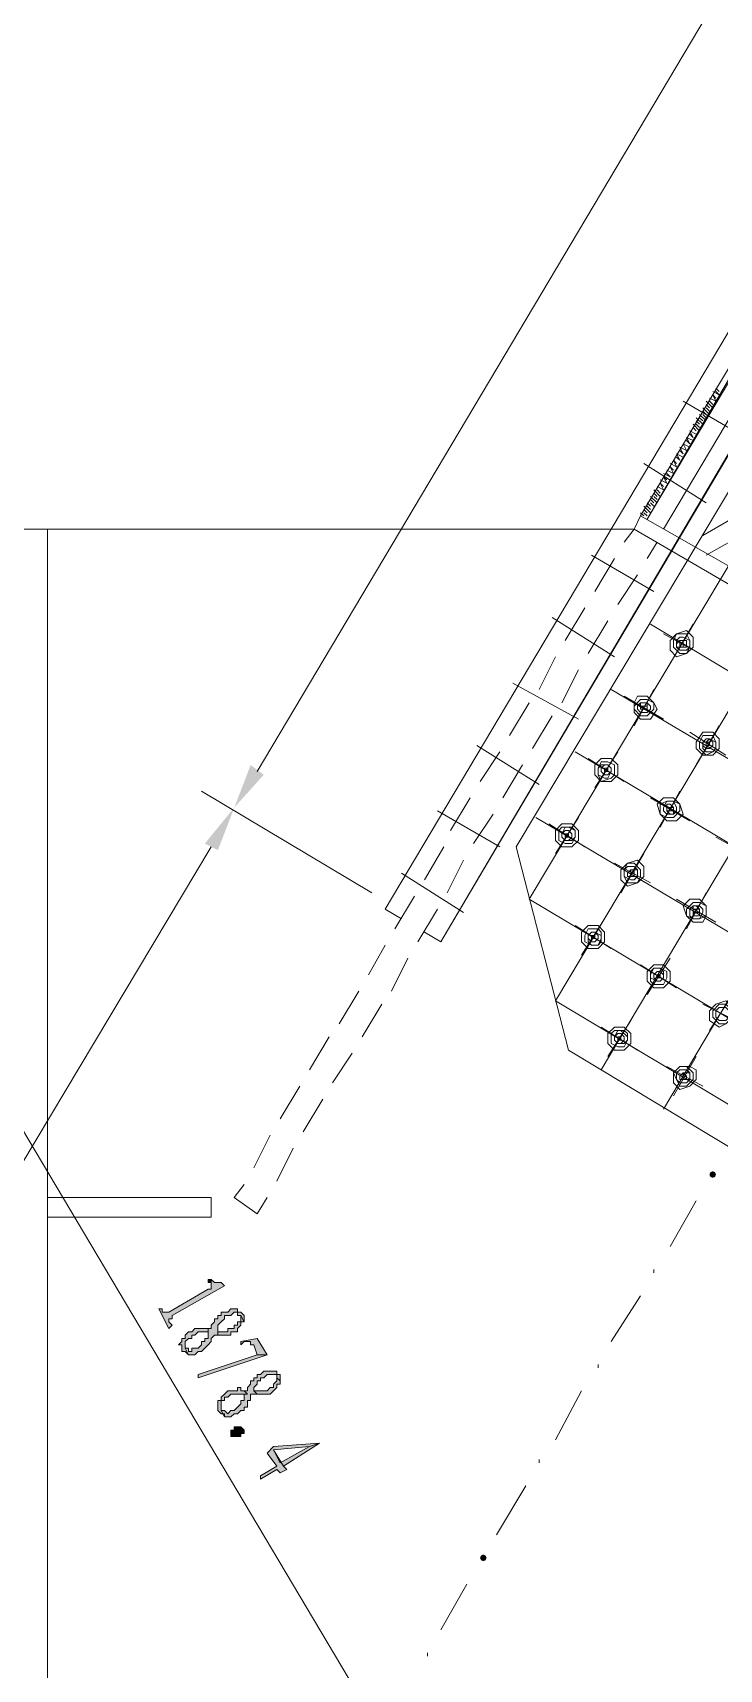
# Model space of a CAD drawing. Header units: millimetres. Extents: x 6 to 291, y 4 to 206.
# Drawn here: x 137.44 to 146.3, y 49.74 to 70.89 of the extents above; entities that cross this region are included whole.
import ezdxf

# ---------------------------------------------------------------- set-up
doc = ezdxf.new("R2010")
doc.units = ezdxf.units.MM
doc.layers.add('C00-00-00', color=7, linetype='Continuous')

msp = doc.modelspace()

# ---------------------------------------------------------------- hatches: boundary and pattern name
at = {"layer": 'C00-00-00'}
h = msp.add_hatch(color=256, dxfattribs=at)
h.dxf.hatch_style = 2
h.paths.add_polyline_path([(140.250338, 61.425675), (140.419659, 61.298665), (140.038674, 60.875338)])
h = msp.add_hatch(color=256, dxfattribs=at)
h.dxf.hatch_style = 2
h.paths.add_polyline_path([(139.657674, 60.409669), (139.826995, 60.325), (140.038674, 60.875338)])
h = msp.add_hatch(color=256, dxfattribs=at)
h.dxf.hatch_style = 2
h.paths.add_polyline_path([(146.219337, 56.176342), (146.189439, 56.163907), (146.177004, 56.134009), (146.189439, 56.104111), (146.219337, 56.091675), (146.249235, 56.104111), (146.261671, 56.134009), (146.249235, 56.163907)])
h = msp.add_hatch(color=256, dxfattribs=at)
h.dxf.hatch_style = 2
h.paths.add_polyline_path([(146.219337, 56.176342), (146.189439, 56.163907), (146.177004, 56.134009), (146.189439, 56.104111), (146.219337, 56.091675), (146.249235, 56.104111), (146.261671, 56.134009), (146.249235, 56.163907)])
h = msp.add_hatch(color=256, dxfattribs=at)
h.dxf.hatch_style = 2
h.paths.add_polyline_path([(139.911663, 54.694675), (139.86933, 54.737008), (139.826997, 54.737008), (139.784663, 54.737008), (139.74233, 54.779342), (139.74233, 54.694675), (139.74233, 54.652342), (139.699997, 54.652342), (139.191997, 54.356008), (139.149663, 54.356008), (139.10733, 54.356008), (139.10733, 54.398342), (139.064997, 54.398342), (139.191997, 54.144342), (139.23433, 54.186675), (139.191997, 54.229008), (139.191997, 54.271342), (139.23433, 54.271342), (139.23433, 54.313675)])
h = msp.add_hatch(color=256, dxfattribs=at)
h.dxf.hatch_style = 2
h.paths.add_polyline_path([(139.742326, 54.779343), (139.699993, 54.779343), (139.699993, 54.73701), (139.742326, 54.73701), (139.742326, 54.694677)])
h = msp.add_hatch(color=256, dxfattribs=at)
h.dxf.hatch_style = 2
h.paths.add_polyline_path([(140.165669, 54.313674), (140.123336, 54.356008), (140.081003, 54.356008), (140.081003, 54.398341), (139.996336, 54.398341), (139.954003, 54.356008), (139.911669, 54.356008), (139.869336, 54.356008), (139.869336, 54.313674), (139.827003, 54.313674), (139.827003, 54.271341), (139.784669, 54.271341), (139.784669, 54.229008), (139.742336, 54.186674), (139.742336, 54.144341), (139.700003, 54.144341), (139.700003, 54.102008), (139.700003, 54.059674), (139.700003, 54.017341), (139.657669, 54.017341), (139.657669, 53.975008), (139.615336, 53.975008), (139.615336, 53.932674), (139.573003, 53.890341), (139.530669, 53.890341), (139.488336, 53.890341), (139.488336, 53.848008), (139.446003, 53.848008), (139.446003, 53.890341), (139.403669, 53.890341), (139.446003, 53.805674), (139.530669, 53.805674), (139.573003, 53.848008), (139.615336, 53.848008), (139.657669, 53.890341), (139.700003, 53.932674), (139.742336, 53.975008), (139.742336, 54.017341), (139.784669, 54.059674), (139.827003, 54.059674), (139.827003, 54.102008), (139.827003, 54.144341), (139.827003, 54.186674), (139.869336, 54.229008), (139.911669, 54.271341), (139.911669, 54.313674), (139.954003, 54.313674), (139.996336, 54.313674), (140.038669, 54.356008), (140.081003, 54.356008), (140.081003, 54.313674), (140.123336, 54.313674), (140.165669, 54.229008)])
h = msp.add_hatch(color=256, dxfattribs=at)
h.dxf.hatch_style = 2
h.paths.add_polyline_path([(139.7, 54.144337), (139.657667, 54.144337), (139.615333, 54.144337), (139.573, 54.144337), (139.530667, 54.144337), (139.488333, 54.102004), (139.446, 54.102004), (139.403667, 54.05967), (139.403667, 54.017337), (139.361333, 54.017337), (139.361333, 53.975004), (139.319, 53.93267), (139.361333, 53.93267), (139.361333, 53.890337), (139.361333, 53.848004), (139.403667, 53.848004), (139.446, 53.80567), (139.403667, 53.890337), (139.403667, 53.975004), (139.446, 54.017337), (139.488333, 54.017337), (139.488333, 54.05967), (139.530667, 54.05967), (139.573, 54.102004), (139.7, 54.102004)])
h = msp.add_hatch(color=256, dxfattribs=at)
h.dxf.hatch_style = 2
h.paths.add_polyline_path([(140.165669, 54.229006), (140.123336, 54.313672), (140.123336, 54.229006), (140.081003, 54.229006), (140.081003, 54.186672), (140.038669, 54.186672), (140.038669, 54.144339), (139.996336, 54.144339), (139.954003, 54.144339), (139.954003, 54.102006), (139.827003, 54.102006), (139.827003, 54.059672), (139.911669, 54.059672), (139.954003, 54.059672), (139.996336, 54.059672), (139.996336, 54.102006), (140.038669, 54.102006), (140.081003, 54.102006), (140.081003, 54.144339), (140.123336, 54.186672), (140.123336, 54.229006)])
h = msp.add_hatch(color=256, dxfattribs=at)
h.dxf.hatch_style = 2
h.paths.add_polyline_path([(140.462001, 53.805663), (140.335001, 54.017329), (140.123335, 53.974996), (140.123335, 53.932663), (140.165668, 53.974996), (140.250335, 53.974996), (140.250335, 53.932663), (140.292668, 53.932663), (140.335001, 53.805663)])
h = msp.add_hatch(color=256, dxfattribs=at)
h.dxf.hatch_style = 2
h.paths.add_polyline_path([(140.462001, 53.805663), (140.335006, 53.805663), (139.573005, 53.551673), (139.573005, 53.509331)])
h = msp.add_hatch(color=256, dxfattribs=at)
h.dxf.hatch_style = 2
h.paths.add_polyline_path([(140.631339, 53.551673), (140.589005, 53.551673), (140.589005, 53.594006), (140.546672, 53.594006), (140.462005, 53.594006), (140.419672, 53.594006), (140.377339, 53.551673), (140.335005, 53.551673), (140.335005, 53.50934), (140.292672, 53.50934), (140.292672, 53.467006), (140.250339, 53.467006), (140.250339, 53.424673), (140.208005, 53.38234), (140.208005, 53.340006), (140.165672, 53.340006), (140.208005, 53.297673), (140.165672, 53.297673), (140.165672, 53.25534), (140.165672, 53.213006), (140.123339, 53.213006), (140.123339, 53.170673), (140.081005, 53.12834), (140.038672, 53.086006), (139.996339, 53.086006), (139.954005, 53.043673), (139.911672, 53.086006), (139.869339, 53.086006), (139.911672, 53.00134), (139.996339, 53.00134), (140.038672, 53.043673), (140.081005, 53.043673), (140.123339, 53.086006), (140.165672, 53.086006), (140.165672, 53.12834), (140.208005, 53.12834), (140.208005, 53.170673), (140.208005, 53.213006), (140.250339, 53.213006), (140.250339, 53.25534), (140.250339, 53.297673), (140.292672, 53.297673), (140.335005, 53.297673), (140.292672, 53.340006), (140.292672, 53.38234), (140.335005, 53.424673), (140.335005, 53.467006), (140.377339, 53.467006), (140.377339, 53.50934), (140.419672, 53.50934), (140.462005, 53.551673), (140.504339, 53.551673), (140.546672, 53.551673), (140.589005, 53.551673), (140.589005, 53.50934), (140.631339, 53.467006), (140.631339, 53.50934)])
h = msp.add_hatch(color=256, dxfattribs=at)
h.dxf.hatch_style = 2
h.paths.add_polyline_path([(140.631339, 53.467004), (140.589005, 53.509338), (140.589005, 53.467004), (140.546672, 53.424671), (140.546672, 53.382338), (140.504339, 53.382338), (140.462005, 53.340004), (140.419672, 53.340004), (140.292672, 53.340004), (140.335005, 53.297671), (140.419672, 53.297671), (140.462005, 53.297671), (140.504339, 53.297671), (140.546672, 53.340004), (140.589005, 53.382338), (140.589005, 53.424671), (140.631339, 53.424671)])
h = msp.add_hatch(color=256, dxfattribs=at)
h.dxf.hatch_style = 2
h.paths.add_polyline_path([(140.165669, 53.34001), (140.123336, 53.34001), (140.123336, 53.382343), (140.081003, 53.382343), (140.081003, 53.34001), (139.996336, 53.34001), (139.954003, 53.34001), (139.911669, 53.297676), (139.869336, 53.255343), (139.869336, 53.21301), (139.827003, 53.21301), (139.827003, 53.170676), (139.827003, 53.08601), (139.869336, 53.043676), (139.911669, 53.043676), (139.911669, 53.001343), (139.869336, 53.08601), (139.869336, 53.21301), (139.911669, 53.21301), (139.911669, 53.255343), (139.954003, 53.255343), (139.996336, 53.297676), (140.038669, 53.297676), (140.208003, 53.297676)])
h = msp.add_hatch(color=256, dxfattribs=at)
h.dxf.hatch_style = 2
h.paths.add_polyline_path([(140.038674, 52.747329), (139.996341, 52.747329), (139.996341, 52.789663), (139.996341, 52.831996), (140.038674, 52.831996), (140.038674, 52.874329), (140.081008, 52.874329), (140.123341, 52.874329), (140.165674, 52.831996), (140.165674, 52.789663), (140.123341, 52.789663), (140.123341, 52.747329), (140.081008, 52.747329)])
h = msp.add_hatch(color=256, dxfattribs=at)
h.dxf.hatch_style = 2
h.paths.add_polyline_path([(141.139334, 52.662677), (140.546667, 52.620343), (140.462001, 52.535677), (140.589001, 52.366343), (140.377334, 52.239343), (140.377334, 52.19701), (140.589001, 52.32401), (140.631334, 52.281677), (140.716001, 52.32401), (140.673667, 52.366343), (140.546667, 52.57801), (141.012334, 52.620343)])
h = msp.add_hatch(color=256, dxfattribs=at)
h.dxf.hatch_style = 2
h.paths.add_polyline_path([(141.139334, 52.662677), (141.012339, 52.620334), (140.631339, 52.408671), (140.54667, 52.578008), (140.673665, 52.366329)])
h = msp.add_hatch(color=256, dxfattribs=at)
h.dxf.hatch_style = 2
h.paths.add_polyline_path([(143.256001, 51.223334), (143.226103, 51.210899), (143.213667, 51.181001), (143.226103, 51.151103), (143.256001, 51.138667), (143.285898, 51.151103), (143.298334, 51.181001), (143.285898, 51.210899)])
h = msp.add_hatch(color=256, dxfattribs=at)
h.dxf.hatch_style = 2
h.paths.add_polyline_path([(143.256001, 51.223334), (143.226103, 51.210899), (143.213667, 51.181001), (143.226103, 51.151103), (143.256001, 51.138667), (143.285898, 51.151103), (143.298334, 51.181001), (143.285898, 51.210899)])

# ---------------------------------------------------------------- linework, layer by layer
at = {"layer": 'C00-00-00', "lineweight": 5}
for points in [[(193.971332, 151.553334), (140.335006, 61.341007)], [(194.225338, 146.261667), (145.584331, 64.473665)], [(193.505663, 145.542004), (145.372667, 64.600675)], [(141.986004, 59.562999), (148.081998, 69.807674)], [(148.293661, 69.680663), (145.287999, 64.643002)], [(145.372667, 64.600675), (148.336004, 69.680663), (148.293661, 69.680663)], [(142.705663, 59.139672), (148.759331, 69.384331)], [(142.705663, 59.139672), (148.717004, 69.342004)], [(143.679328, 60.367342), (148.208993, 67.944997)], [(146.219337, 66.251673), (146.304006, 66.209331)], [(146.219337, 66.209331), (146.261663, 66.167004)], [(146.219337, 66.209331), (146.261663, 66.124662)], [(146.261663, 66.293999), (146.304006, 66.251673)], [(146.261663, 66.251673), (146.304006, 66.209331)], [(146.642664, 65.659009), (145.838337, 66.124662)], [(146.092326, 66.04001), (146.176995, 65.955341)], [(146.092326, 65.997667), (146.134669, 65.955341)], [(146.134669, 66.124662), (146.219337, 66.04001)], [(146.134669, 66.082336), (146.176995, 66.04001)], [(146.134669, 66.04001), (146.176995, 65.997667)], [(146.176995, 66.167004), (146.261663, 66.124662)], [(146.176995, 66.124662), (146.219337, 66.082336)], [(145.965331, 65.82833), (146.05, 65.743661)], [(145.965331, 65.786004), (146.007674, 65.743661)], [(146.007674, 65.912999), (146.092326, 65.82833)], [(146.007674, 65.870672), (146.05, 65.82833)], [(146.007674, 65.82833), (146.05, 65.786004)], [(146.05, 65.955341), (146.134669, 65.870672)], [(146.05, 65.912999), (146.092326, 65.870672)], [(146.092326, 65.955341), (146.134669, 65.912999)], [(145.838337, 65.57434), (145.923005, 65.531998)], [(145.838337, 65.57434), (145.880663, 65.489672)], [(145.880663, 65.659009), (145.965331, 65.616666)], [(145.880663, 65.659009), (145.923005, 65.57434)], [(145.880663, 65.616666), (145.923005, 65.57434)], [(145.923005, 65.743661), (146.007674, 65.701335)], [(145.923005, 65.743661), (145.965331, 65.659009)], [(145.923005, 65.701335), (145.965331, 65.659009)], [(145.711326, 65.362677), (145.753668, 65.320334)], [(145.711326, 65.362677), (145.753668, 65.278008)], [(145.753668, 65.447329), (145.838337, 65.405003)], [(145.753668, 65.447329), (145.795994, 65.362677)], [(145.753668, 65.405003), (145.795994, 65.362677)], [(145.795994, 65.531998), (145.880663, 65.489672)], [(145.795994, 65.531998), (145.838337, 65.447329)], [(145.795994, 65.489672), (145.838337, 65.447329)], [(146.134669, 64.812339), (145.330341, 65.320334)], [(145.584331, 65.19334), (145.668999, 65.150997)], [(145.584331, 65.150997), (145.626673, 65.108671)], [(145.584331, 65.150997), (145.626673, 65.066329)], [(145.626673, 65.235666), (145.711326, 65.19334)], [(145.626673, 65.19334), (145.668999, 65.150997)], [(145.668999, 65.320334), (145.753668, 65.278008)], [(145.668999, 65.278008), (145.711326, 65.235666)], [(145.668999, 65.278008), (145.711326, 65.19334)], [(145.457336, 64.981676), (145.542004, 64.897008)], [(145.457336, 64.939334), (145.499662, 64.897008)], [(145.499662, 65.024002), (145.584331, 64.981676)], [(145.499662, 64.981676), (145.542004, 64.939334)], [(145.542004, 65.108671), (145.626673, 65.066329)], [(145.542004, 65.066329), (145.584331, 65.024002)], [(145.542004, 65.066329), (145.584331, 64.981676)], [(145.330341, 64.769997), (145.414994, 64.685328)], [(145.330341, 64.72767), (145.372667, 64.685328)], [(145.372667, 64.812339), (145.414994, 64.769997)], [(145.372667, 64.769997), (145.414994, 64.72767)], [(145.414994, 64.897008), (145.499662, 64.812339)], [(145.414994, 64.854665), (145.457336, 64.812339)], [(145.414994, 64.812339), (145.457336, 64.769997)], [(145.457336, 64.897008), (145.499662, 64.854665)], [(146.89667, 64.854665), (146.092326, 64.388996)], [(145.20333, 64.473665), (145.287999, 64.643002)], [(145.287999, 64.685328), (145.330341, 64.643002)], [(145.287999, 64.643002), (146.854328, 63.754006)], [(145.330341, 64.685328), (145.372667, 64.643002)], [(147.108333, 64.685328), (146.134669, 64.135006)], [(129.709331, 64.473665), (145.20333, 64.473665)], [(137.62566, 34.67101), (137.62566, 64.473665)], [(145.20333, 64.473665), (145.076335, 64.304343)], [(145.20333, 64.473665), (146.727333, 63.584669)], [(145.499662, 64.304343), (145.372667, 64.092664)], [(144.652992, 64.135006), (145.457336, 63.669337)], [(144.94934, 64.092664), (144.695335, 63.669337)], [(145.245672, 63.881001), (144.991667, 63.5)], [(144.56834, 63.457674), (144.314334, 63.034331)], [(144.144997, 63.330663), (144.94934, 62.822667)], [(144.864672, 63.288336), (144.610666, 62.86501)], [(145.668999, 62.737999), (145.965331, 63.24601)], [(146.05, 62.86501), (145.584331, 63.118999)], [(144.187339, 62.822667), (143.97566, 62.39934)], [(144.483671, 62.65333), (144.272008, 62.230003)], [(143.637001, 62.484009), (144.483671, 62.01834)], [(145.20333, 61.933671), (145.457336, 62.39934)], [(143.848665, 62.230003), (143.594659, 61.806676)], [(145.584331, 62.01834), (145.076335, 62.314672)], [(144.144997, 62.060666), (143.891007, 61.637339)], [(146.388674, 61.55267), (145.923005, 61.849002)], [(146.007674, 61.425675), (146.304006, 61.933671)], [(143.171332, 61.679665), (143.97566, 61.17167)], [(143.467664, 61.594997), (143.213674, 61.213996)], [(144.695335, 61.129343), (144.991667, 61.594997)], [(143.763996, 61.425675), (143.510006, 61.002333)], [(145.076335, 61.213996), (144.610666, 61.510328)], [(141.816667, 59.774662), (139.615331, 61.087001)], [(141.816667, 59.774662), (139.615331, 61.087001)], [(143.086663, 61.002333), (142.832674, 60.579006)], [(145.923005, 60.706001), (145.414994, 61.002333)], [(145.542004, 60.621332), (145.795994, 61.087001)], [(142.663337, 60.832995), (143.467664, 60.367342)], [(143.382996, 60.790669), (143.129006, 60.409669)], [(144.187339, 60.282674), (144.483671, 60.748343)], [(144.56834, 60.367342), (144.102671, 60.663674)], [(146.727333, 60.240331), (146.261663, 60.494337)], [(139.742326, 60.367342), (131.063996, 45.847008)], [(135.128, 60.367342), (143.763996, 45.847008)], [(142.748005, 60.367342), (142.493999, 59.943999)], [(143.679328, 60.367342), (144.35666, 57.742664)], [(145.033993, 59.774662), (145.330341, 60.282674)], [(143.001995, 60.198005), (142.790331, 59.774662)], [(145.414994, 59.901673), (144.94934, 60.155663)], [(142.197667, 60.028668), (143.001995, 59.520672)], [(142.367004, 59.732336), (142.112999, 59.309009)], [(146.261663, 59.393661), (145.753668, 59.69001)], [(145.880663, 59.309009), (146.134669, 59.774662)], [(142.197667, 59.436004), (141.986004, 59.562999)], [(142.663337, 59.562999), (142.409331, 59.139672)], [(144.525997, 58.970334), (144.822329, 59.436004)], [(142.493999, 59.266666), (142.705663, 59.139672)], [(144.906998, 59.055003), (144.441329, 59.351335)], [(141.986004, 59.097329), (141.77434, 58.716329)], [(142.282336, 58.928008), (142.070672, 58.504665)], [(145.753668, 58.547008), (145.287999, 58.84334)], [(145.372667, 58.462339), (145.668999, 58.928008)], [(141.647329, 58.504665), (141.39334, 58.081338)], [(146.176995, 57.99667), (146.473327, 58.462339)], [(141.943661, 58.335328), (141.689672, 57.912001)], [(146.600338, 58.081338), (146.092326, 58.335328)], [(145.245672, 57.742664), (144.780003, 58.038996)], [(144.864672, 57.657995), (145.161004, 58.123665)], [(141.266329, 57.912001), (141.012339, 57.488674)], [(148.505341, 55.244997), (144.35666, 57.742664)], [(141.562661, 57.700338), (141.308671, 57.319337)], [(146.092326, 57.276995), (145.626673, 57.531001)], [(145.711326, 57.15), (146.007674, 57.657995)], [(140.885328, 57.276995), (140.631339, 56.853668)], [(141.18166, 57.107674), (140.927671, 56.684331)], [(140.504328, 56.642004), (140.292664, 56.218661)], [(140.80066, 56.472667), (140.588996, 56.04934)], [(137.62566, 55.583671), (139.742326, 55.583671), (139.742326, 55.837677), (137.62566, 55.837677)], [(140.165669, 56.006998), (140.038674, 55.837677)], [(140.462001, 55.837677), (140.335006, 55.625997), (140.038674, 55.837677)], [(145.668999, 55.20267), (146.007674, 55.795334)], [(145.668999, 55.20267), (146.007674, 55.795334)], [(145.457336, 54.863996), (145.457336, 54.906338)], [(145.457336, 54.863996), (145.457336, 54.906338)], [(144.906998, 53.975), (145.287999, 54.567664)], [(144.906998, 53.975), (145.287999, 54.567664)], [(144.737661, 53.636342), (144.737661, 53.678668)], [(144.737661, 53.636342), (144.737661, 53.678668)], [(144.187339, 52.705003), (144.525997, 53.34001)], [(144.187339, 52.705003), (144.525997, 53.34001)], [(143.97566, 52.408671), (143.97566, 52.450997)], [(143.97566, 52.408671), (143.97566, 52.450997)], [(143.425338, 51.477333), (143.806339, 52.112339)], [(143.425338, 51.477333), (143.806339, 52.112339)], [(142.705663, 50.249662), (143.044337, 50.842342)], [(142.705663, 50.249662), (143.044337, 50.842342)], [(142.536326, 49.911004), (142.536326, 49.95333)], [(142.536326, 49.911004), (142.536326, 49.95333)]]:
    msp.add_lwpolyline(points, dxfattribs=at)
at = {"layer": 'C00-00-00', "lineweight": 15}
for points in [[(144.187339, 58.37767), (150.198665, 68.453008)], [(144.780003, 57.488674), (151.256998, 68.36834)], [(143.848665, 59.69001), (148.886326, 68.114334)], [(145.584331, 56.980663), (152.061326, 67.860328)], [(152.823327, 58.800997), (145.414994, 63.24601)], [(152.357674, 57.99667), (144.906998, 62.39934)], [(151.849662, 57.192342), (144.441329, 61.594997)], [(151.341667, 56.345672), (143.933333, 60.748343)], [(150.452671, 55.753008), (143.848665, 59.69001)], [(149.140331, 55.414334), (144.187339, 58.37767)]]:
    msp.add_lwpolyline(points, dxfattribs=at)
at = {"layer": 'C00-00-00', "lineweight": 5}
for points in [[(145.753668, 63.118999), (145.880668, 63.161333), (145.965335, 63.076666), (145.965335, 62.949666), (145.880668, 62.864999), (145.753668, 62.822666), (145.669001, 62.907333), (145.669001, 63.034333)], [(145.753668, 63.118999), (145.880668, 63.118999), (145.923001, 63.034333), (145.923001, 62.949666), (145.880668, 62.864999), (145.796001, 62.864999), (145.711335, 62.949666), (145.711335, 63.034333)], [(145.795994, 63.076673), (145.838328, 63.076673), (145.922994, 63.03434), (145.922994, 62.949673), (145.880661, 62.90734), (145.795994, 62.90734), (145.753661, 62.949673), (145.753661, 63.03434)], [(145.795994, 63.034331), (145.838328, 63.034331), (145.880661, 63.034331), (145.880661, 62.949664), (145.838328, 62.949664), (145.795994, 62.949664), (145.753661, 62.949664), (145.753661, 62.991997)], [(145.795994, 63.034331), (145.838337, 63.034331), (145.838337, 62.992004), (145.838337, 62.949662), (145.795994, 62.949662)], [(145.287999, 62.272329), (145.372665, 62.272329), (145.457332, 62.229996), (145.457332, 62.145329), (145.372665, 62.060663), (145.287999, 62.060663), (145.203332, 62.145329), (145.203332, 62.187663)], [(145.245672, 62.314672), (145.372672, 62.314672), (145.457339, 62.230005), (145.499672, 62.145338), (145.415006, 62.018338), (145.288006, 62.018338), (145.203339, 62.103005), (145.203339, 62.230005)], [(145.287999, 62.230003), (145.372665, 62.230003), (145.414999, 62.18767), (145.414999, 62.145336), (145.372665, 62.103003), (145.287999, 62.103003), (145.245665, 62.145336), (145.245665, 62.18767)], [(145.287999, 62.230003), (145.372665, 62.230003), (145.372665, 62.18767), (145.372665, 62.145336), (145.330332, 62.145336), (145.287999, 62.145336), (145.287999, 62.18767)], [(145.330341, 62.187677), (145.372674, 62.187677), (145.372674, 62.145343), (145.330341, 62.145343), (145.288008, 62.145343), (145.288008, 62.187677)], [(146.092326, 61.849002), (146.219326, 61.849002), (146.303993, 61.764336), (146.303993, 61.637336), (146.219326, 61.552669), (146.092326, 61.552669), (146.00766, 61.637336), (146.00766, 61.722002)], [(146.092326, 61.806676), (146.219326, 61.806676), (146.26166, 61.72201), (146.26166, 61.637343), (146.219326, 61.59501), (146.13466, 61.552676), (146.049993, 61.637343), (146.049993, 61.72201)], [(146.134669, 61.722008), (146.177002, 61.764341), (146.219335, 61.722008), (146.219335, 61.679674), (146.177002, 61.637341), (146.134669, 61.637341), (146.092335, 61.679674), (146.092335, 61.722008)], [(146.134669, 61.764334), (146.177002, 61.764334), (146.261669, 61.722001), (146.261669, 61.637334), (146.219335, 61.595001), (146.134669, 61.595001), (146.092335, 61.637334), (146.092335, 61.722001)], [(146.134669, 61.722008), (146.177002, 61.722008), (146.177002, 61.679674), (146.134669, 61.679674)], [(144.780003, 61.510328), (144.907003, 61.510328), (144.99167, 61.425661), (144.99167, 61.298661), (144.907003, 61.213995), (144.780003, 61.213995), (144.695337, 61.298661), (144.695337, 61.425661)], [(144.780003, 61.468002), (144.86467, 61.468002), (144.949337, 61.425669), (144.949337, 61.298669), (144.907003, 61.256335), (144.780003, 61.214002), (144.73767, 61.298669), (144.73767, 61.383335)], [(144.780003, 61.425675), (144.86467, 61.425675), (144.907003, 61.383342), (144.907003, 61.341009), (144.86467, 61.256342), (144.822337, 61.256342), (144.73767, 61.298675), (144.73767, 61.383342)], [(144.822329, 61.425675), (144.864663, 61.425675), (144.906996, 61.383342), (144.906996, 61.341009), (144.864663, 61.298675), (144.822329, 61.298675), (144.779996, 61.341009), (144.779996, 61.383342)], [(144.822329, 61.383333), (144.864672, 61.383333), (144.864672, 61.341007), (144.822329, 61.341007)], [(145.584331, 61.002333), (145.711331, 61.002333), (145.795997, 60.917666), (145.838331, 60.790666), (145.753664, 60.705999), (145.626664, 60.705999), (145.541997, 60.790666), (145.499664, 60.917666)], [(145.626673, 60.960006), (145.71134, 60.960006), (145.796006, 60.917673), (145.796006, 60.833006), (145.71134, 60.74834), (145.626673, 60.74834), (145.542006, 60.790673), (145.542006, 60.917673)], [(145.626673, 60.960006), (145.71134, 60.960006), (145.753673, 60.87534), (145.753673, 60.833006), (145.71134, 60.790673), (145.626673, 60.790673), (145.58434, 60.833006), (145.58434, 60.87534)], [(145.626673, 60.917664), (145.669006, 60.917664), (145.71134, 60.875331), (145.71134, 60.832997), (145.71134, 60.790664), (145.669006, 60.790664), (145.626673, 60.832997), (145.626673, 60.875331)], [(145.668999, 60.875338), (145.711333, 60.875338), (145.711333, 60.833004), (145.668999, 60.833004), (145.626666, 60.833004), (145.626666, 60.875338)], [(144.272008, 60.663674), (144.399008, 60.663674), (144.483674, 60.579008), (144.483674, 60.452008), (144.399008, 60.367341), (144.272008, 60.367341), (144.187341, 60.452008), (144.187341, 60.579008)], [(144.272008, 60.621332), (144.399008, 60.621332), (144.441341, 60.578999), (144.441341, 60.494332), (144.399008, 60.409665), (144.314341, 60.409665), (144.229674, 60.451999), (144.229674, 60.578999)], [(144.314334, 60.621332), (144.356667, 60.621332), (144.441334, 60.578999), (144.441334, 60.494332), (144.399001, 60.451999), (144.314334, 60.451999), (144.272001, 60.494332), (144.272001, 60.536665)], [(144.314334, 60.579006), (144.356667, 60.579006), (144.399001, 60.536672), (144.399001, 60.494339), (144.356667, 60.452006), (144.314334, 60.452006), (144.272001, 60.494339), (144.272001, 60.536672)], [(144.314334, 60.536663), (144.35666, 60.536663), (144.35666, 60.494337), (144.314334, 60.494337)], [(145.118661, 60.155663), (145.245661, 60.197996), (145.330328, 60.113329), (145.330328, 59.986329), (145.245661, 59.901663), (145.118661, 59.859329), (145.033995, 59.943996), (145.033995, 60.070996)], [(145.118661, 60.155663), (145.203328, 60.155663), (145.287995, 60.070996), (145.287995, 59.986329), (145.245661, 59.901663), (145.118661, 59.901663), (145.076328, 59.986329), (145.076328, 60.070996)], [(145.118661, 60.113336), (145.203328, 60.113336), (145.245661, 60.071003), (145.245661, 59.986336), (145.203328, 59.944003), (145.160995, 59.944003), (145.076328, 59.986336), (145.076328, 60.071003)], [(145.161004, 60.07101), (145.203337, 60.07101), (145.245671, 60.07101), (145.245671, 59.986343), (145.203337, 59.986343), (145.161004, 59.986343), (145.118671, 59.986343), (145.118671, 60.028677)], [(145.161004, 60.07101), (145.203337, 60.07101), (145.203337, 60.028677), (145.203337, 59.986343), (145.161004, 59.986343), (145.161004, 60.028677)], [(145.923005, 59.69001), (146.050005, 59.69001), (146.134672, 59.605343), (146.134672, 59.478343), (146.092339, 59.393676), (145.965339, 59.393676), (145.880672, 59.478343), (145.838339, 59.605343)], [(145.965331, 59.647667), (146.049998, 59.647667), (146.134665, 59.605334), (146.134665, 59.478334), (146.049998, 59.436001), (145.965331, 59.436001), (145.880665, 59.478334), (145.880665, 59.563001)], [(145.965331, 59.605341), (146.049998, 59.605341), (146.092331, 59.563008), (146.092331, 59.520674), (146.049998, 59.436008), (145.965331, 59.436008), (145.922998, 59.478341), (145.922998, 59.563008)], [(145.965331, 59.605341), (146.007665, 59.605341), (146.049998, 59.563008), (146.049998, 59.520674), (146.049998, 59.478341), (145.965331, 59.478341), (145.965331, 59.520674), (145.965331, 59.563008)], [(146.007674, 59.562999), (146.050007, 59.562999), (146.050007, 59.520665), (146.007674, 59.520665), (145.96534, 59.520665), (145.96534, 59.562999)], [(144.610666, 59.351335), (144.737666, 59.351335), (144.822333, 59.266669), (144.822333, 59.139669), (144.737666, 59.055002), (144.610666, 59.055002), (144.525999, 59.139669), (144.525999, 59.266669)], [(144.610666, 59.309009), (144.737666, 59.309009), (144.779999, 59.266675), (144.779999, 59.139675), (144.737666, 59.097342), (144.652999, 59.097342), (144.568333, 59.139675), (144.568333, 59.224342)], [(144.652992, 59.266666), (144.695326, 59.266666), (144.779992, 59.224333), (144.779992, 59.182), (144.737659, 59.097333), (144.652992, 59.097333), (144.610659, 59.139666), (144.610659, 59.224333)], [(144.652992, 59.266666), (144.695326, 59.266666), (144.737659, 59.224333), (144.737659, 59.182), (144.695326, 59.139666), (144.652992, 59.139666), (144.610659, 59.182), (144.610659, 59.224333)], [(144.652992, 59.22434), (144.695326, 59.22434), (144.695326, 59.182007), (144.652992, 59.182007)], [(145.457336, 58.84334), (145.584336, 58.84334), (145.669003, 58.758673), (145.669003, 58.631673), (145.584336, 58.547006), (145.457336, 58.547006), (145.372669, 58.631673), (145.372669, 58.758673)], [(145.457336, 58.800997), (145.542003, 58.800997), (145.584336, 58.758664), (145.584336, 58.673997), (145.542003, 58.631664), (145.499669, 58.631664), (145.415003, 58.673997), (145.415003, 58.716331)], [(145.457336, 58.800997), (145.542003, 58.800997), (145.626669, 58.758664), (145.626669, 58.673997), (145.584336, 58.589331), (145.457336, 58.589331), (145.415003, 58.631664), (145.415003, 58.758664)], [(145.499662, 58.758671), (145.541996, 58.758671), (145.584329, 58.716338), (145.584329, 58.674004), (145.541996, 58.631671), (145.499662, 58.631671), (145.457329, 58.674004), (145.457329, 58.716338)], [(145.499662, 58.716329), (145.542004, 58.716329), (145.542004, 58.674002), (145.499662, 58.674002)], [(146.261663, 58.335328), (146.388663, 58.377661), (146.47333, 58.292995), (146.47333, 58.165995), (146.388663, 58.081328), (146.303997, 58.038995), (146.176997, 58.123661), (146.176997, 58.250661)], [(146.304006, 58.335328), (146.388672, 58.335328), (146.473339, 58.250661), (146.473339, 58.165995), (146.388672, 58.081328), (146.304006, 58.081328), (146.219339, 58.165995), (146.219339, 58.250661)], [(146.304006, 58.293002), (146.388672, 58.293002), (146.431006, 58.250669), (146.431006, 58.166002), (146.388672, 58.123669), (146.304006, 58.123669), (146.261672, 58.166002), (146.261672, 58.250669)], [(144.94934, 58.038996), (145.07634, 58.038996), (145.161007, 57.954329), (145.161007, 57.827329), (145.07634, 57.742663), (144.94934, 57.742663), (144.864674, 57.827329), (144.864674, 57.954329)], [(144.94934, 57.99667), (145.07634, 57.99667), (145.118674, 57.954336), (145.118674, 57.86967), (145.07634, 57.785003), (144.991674, 57.785003), (144.907007, 57.827336), (144.907007, 57.954336)], [(144.991667, 57.99667), (145.034, 57.99667), (145.118667, 57.912003), (145.118667, 57.86967), (145.076333, 57.827336), (144.991667, 57.827336), (144.949333, 57.86967), (144.949333, 57.912003)], [(144.991667, 57.954343), (145.034, 57.954343), (145.076333, 57.91201), (145.076333, 57.869677), (145.034, 57.827343), (144.991667, 57.827343), (144.949333, 57.869677), (144.949333, 57.91201)], [(144.991667, 57.912001), (145.034, 57.912001), (145.034, 57.869668), (144.991667, 57.869668)], [(145.795994, 57.531001), (145.880661, 57.531001), (145.965328, 57.446334), (145.965328, 57.361667), (145.880661, 57.277001), (145.795994, 57.277001), (145.753661, 57.361667), (145.711328, 57.446334)], [(145.795994, 57.531001), (145.922994, 57.531001), (146.007661, 57.488667), (146.007661, 57.361667), (145.922994, 57.277001), (145.795994, 57.234667), (145.711328, 57.319334), (145.711328, 57.446334)], [(145.795994, 57.488674), (145.880661, 57.488674), (145.922994, 57.446341), (145.922994, 57.361674), (145.880661, 57.319341), (145.795994, 57.319341), (145.753661, 57.361674), (145.753661, 57.446341)], [(145.838337, 57.446332), (145.88067, 57.446332), (145.923003, 57.446332), (145.923003, 57.361665), (145.88067, 57.361665), (145.838337, 57.361665), (145.796003, 57.361665), (145.796003, 57.403999)], [(145.838337, 57.446332), (145.880663, 57.404006), (145.880663, 57.361663), (145.838337, 57.361663)]]:
    msp.add_lwpolyline(points, close=True, dxfattribs=at)
at = {"layer": 'C00-00-00', "lineweight": 13}
for points in [[(139.911663, 54.694675), (139.86933, 54.737008), (139.826997, 54.737008), (139.784663, 54.737008), (139.74233, 54.779342), (139.74233, 54.694675), (139.74233, 54.652342), (139.699997, 54.652342), (139.191997, 54.356008), (139.149663, 54.356008), (139.10733, 54.356008), (139.10733, 54.398342), (139.064997, 54.398342), (139.191997, 54.144342), (139.23433, 54.186675), (139.191997, 54.229008), (139.191997, 54.271342), (139.23433, 54.271342), (139.23433, 54.313675)], [(139.742326, 54.779343), (139.699993, 54.779343), (139.699993, 54.73701), (139.742326, 54.73701), (139.742326, 54.694677)], [(140.165669, 54.313674), (140.123336, 54.356008), (140.081003, 54.356008), (140.081003, 54.398341), (139.996336, 54.398341), (139.954003, 54.356008), (139.911669, 54.356008), (139.869336, 54.356008), (139.869336, 54.313674), (139.827003, 54.313674), (139.827003, 54.271341), (139.784669, 54.271341), (139.784669, 54.229008), (139.742336, 54.186674), (139.742336, 54.144341), (139.700003, 54.144341), (139.700003, 54.102008), (139.700003, 54.059674), (139.700003, 54.017341), (139.657669, 54.017341), (139.657669, 53.975008), (139.615336, 53.975008), (139.615336, 53.932674), (139.573003, 53.890341), (139.530669, 53.890341), (139.488336, 53.890341), (139.488336, 53.848008), (139.446003, 53.848008), (139.446003, 53.890341), (139.403669, 53.890341), (139.446003, 53.805674), (139.530669, 53.805674), (139.573003, 53.848008), (139.615336, 53.848008), (139.657669, 53.890341), (139.700003, 53.932674), (139.742336, 53.975008), (139.742336, 54.017341), (139.784669, 54.059674), (139.827003, 54.059674), (139.827003, 54.102008), (139.827003, 54.144341), (139.827003, 54.186674), (139.869336, 54.229008), (139.911669, 54.271341), (139.911669, 54.313674), (139.954003, 54.313674), (139.996336, 54.313674), (140.038669, 54.356008), (140.081003, 54.356008), (140.081003, 54.313674), (140.123336, 54.313674), (140.165669, 54.229008)], [(139.7, 54.144337), (139.657667, 54.144337), (139.615333, 54.144337), (139.573, 54.144337), (139.530667, 54.144337), (139.488333, 54.102004), (139.446, 54.102004), (139.403667, 54.05967), (139.403667, 54.017337), (139.361333, 54.017337), (139.361333, 53.975004), (139.319, 53.93267), (139.361333, 53.93267), (139.361333, 53.890337), (139.361333, 53.848004), (139.403667, 53.848004), (139.446, 53.80567), (139.403667, 53.890337), (139.403667, 53.975004), (139.446, 54.017337), (139.488333, 54.017337), (139.488333, 54.05967), (139.530667, 54.05967), (139.573, 54.102004), (139.7, 54.102004)], [(140.165669, 54.229006), (140.123336, 54.313672), (140.123336, 54.229006), (140.081003, 54.229006), (140.081003, 54.186672), (140.038669, 54.186672), (140.038669, 54.144339), (139.996336, 54.144339), (139.954003, 54.144339), (139.954003, 54.102006), (139.827003, 54.102006), (139.827003, 54.059672), (139.911669, 54.059672), (139.954003, 54.059672), (139.996336, 54.059672), (139.996336, 54.102006), (140.038669, 54.102006), (140.081003, 54.102006), (140.081003, 54.144339), (140.123336, 54.186672), (140.123336, 54.229006)], [(140.462001, 53.805663), (140.335001, 54.017329), (140.123335, 53.974996), (140.123335, 53.932663), (140.165668, 53.974996), (140.250335, 53.974996), (140.250335, 53.932663), (140.292668, 53.932663), (140.335001, 53.805663)], [(140.462001, 53.805663), (140.335006, 53.805663), (139.573005, 53.551673), (139.573005, 53.509331)], [(140.631339, 53.551673), (140.589005, 53.551673), (140.589005, 53.594006), (140.546672, 53.594006), (140.462005, 53.594006), (140.419672, 53.594006), (140.377339, 53.551673), (140.335005, 53.551673), (140.335005, 53.50934), (140.292672, 53.50934), (140.292672, 53.467006), (140.250339, 53.467006), (140.250339, 53.424673), (140.208005, 53.38234), (140.208005, 53.340006), (140.165672, 53.340006), (140.208005, 53.297673), (140.165672, 53.297673), (140.165672, 53.25534), (140.165672, 53.213006), (140.123339, 53.213006), (140.123339, 53.170673), (140.081005, 53.12834), (140.038672, 53.086006), (139.996339, 53.086006), (139.954005, 53.043673), (139.911672, 53.086006), (139.869339, 53.086006), (139.911672, 53.00134), (139.996339, 53.00134), (140.038672, 53.043673), (140.081005, 53.043673), (140.123339, 53.086006), (140.165672, 53.086006), (140.165672, 53.12834), (140.208005, 53.12834), (140.208005, 53.170673), (140.208005, 53.213006), (140.250339, 53.213006), (140.250339, 53.25534), (140.250339, 53.297673), (140.292672, 53.297673), (140.335005, 53.297673), (140.292672, 53.340006), (140.292672, 53.38234), (140.335005, 53.424673), (140.335005, 53.467006), (140.377339, 53.467006), (140.377339, 53.50934), (140.419672, 53.50934), (140.462005, 53.551673), (140.504339, 53.551673), (140.546672, 53.551673), (140.589005, 53.551673), (140.589005, 53.50934), (140.631339, 53.467006), (140.631339, 53.50934)], [(140.631339, 53.467004), (140.589005, 53.509338), (140.589005, 53.467004), (140.546672, 53.424671), (140.546672, 53.382338), (140.504339, 53.382338), (140.462005, 53.340004), (140.419672, 53.340004), (140.292672, 53.340004), (140.335005, 53.297671), (140.419672, 53.297671), (140.462005, 53.297671), (140.504339, 53.297671), (140.546672, 53.340004), (140.589005, 53.382338), (140.589005, 53.424671), (140.631339, 53.424671)], [(140.165669, 53.34001), (140.123336, 53.34001), (140.123336, 53.382343), (140.081003, 53.382343), (140.081003, 53.34001), (139.996336, 53.34001), (139.954003, 53.34001), (139.911669, 53.297676), (139.869336, 53.255343), (139.869336, 53.21301), (139.827003, 53.21301), (139.827003, 53.170676), (139.827003, 53.08601), (139.869336, 53.043676), (139.911669, 53.043676), (139.911669, 53.001343), (139.869336, 53.08601), (139.869336, 53.21301), (139.911669, 53.21301), (139.911669, 53.255343), (139.954003, 53.255343), (139.996336, 53.297676), (140.038669, 53.297676), (140.208003, 53.297676)], [(140.038674, 52.747329), (139.996341, 52.747329), (139.996341, 52.789663), (139.996341, 52.831996), (140.038674, 52.831996), (140.038674, 52.874329), (140.081008, 52.874329), (140.123341, 52.874329), (140.165674, 52.831996), (140.165674, 52.789663), (140.123341, 52.789663), (140.123341, 52.747329), (140.081008, 52.747329)], [(141.139334, 52.662677), (140.546667, 52.620343), (140.462001, 52.535677), (140.589001, 52.366343), (140.377334, 52.239343), (140.377334, 52.19701), (140.589001, 52.32401), (140.631334, 52.281677), (140.716001, 52.32401), (140.673667, 52.366343), (140.546667, 52.57801), (141.012334, 52.620343)], [(141.139334, 52.662677), (141.012339, 52.620334), (140.631339, 52.408671), (140.54667, 52.578008), (140.673665, 52.366329)]]:
    msp.add_lwpolyline(points, close=True, dxfattribs=at)

doc.saveas('drawing.dxf')
